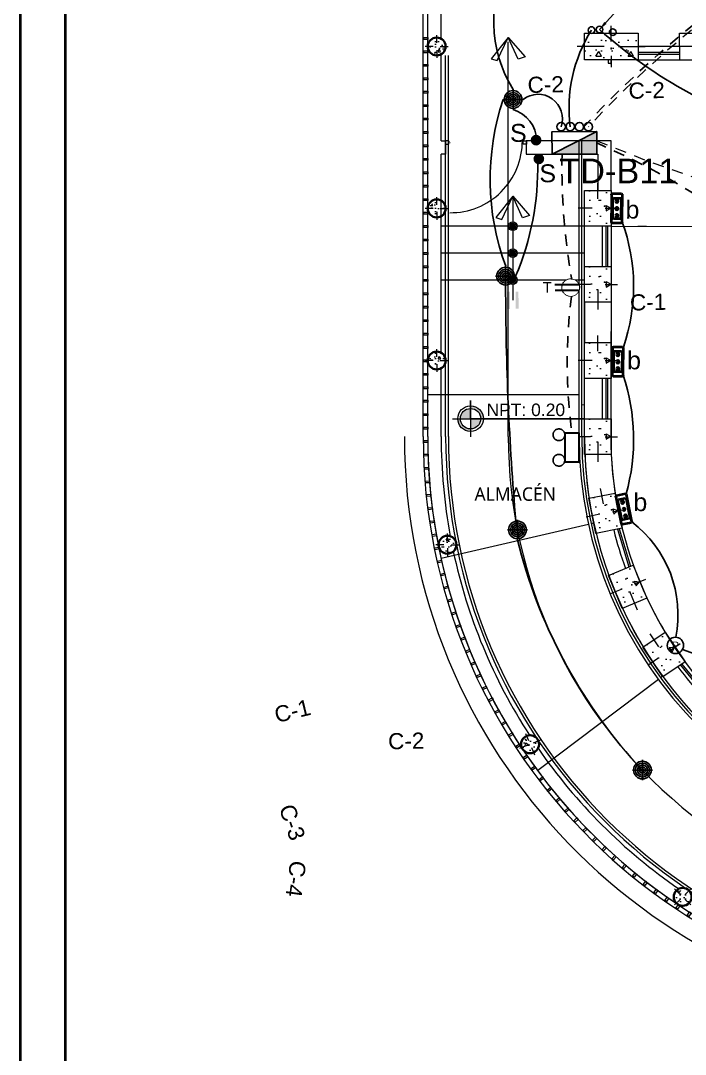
# Model space of a CAD drawing. Header units: metres. Extents: x 44.2 to 92, y 190.7 to 278.8.
# Drawn here: x 44.22 to 51.64, y 260.51 to 272.05 of the extents above; entities that cross this region are included whole.
import ezdxf
from ezdxf.enums import TextEntityAlignment as Align

# ---------------------------------------------------------------- set-up
doc = ezdxf.new("R2010")
doc.units = ezdxf.units.M
doc.set_wipeout_variables(frame=1)
doc.linetypes.add('CONTINUA', pattern=[0])
doc.linetypes.add('HIDDEN2', pattern=[0.1875, 0.125, -0.0625])
for name, color, linetype, lineweight in [('A-DOOR', 31, 'Continuous', 18), ('Cotas varias El', 253, 'Continuous', 13), ('Emergencia', 20, 'Continuous', 25), ('Structural - Bearing_Pen_No__20', 1, 'Continuous', 0), ('TOMACORRIENTE', 5, 'HIDDEN2', 30)]:
    doc.layers.add(name, color=color, linetype=linetype, lineweight=lineweight)
doc.layers.add('ALUMBRADO', color=1, linetype='Continuous')
doc.layers.add('CELOSIA', color=40, linetype='Continuous')
doc.layers.add('Structural - Bearing_Pen_No__169', color=7, linetype='Continuous', lineweight=13, true_color=0x68b353)
doc.layers.add('Structural - Bearing_Pen_No__28', color=7, linetype='Continuous', lineweight=35, true_color=0xa80f02)
doc.styles.add('01COTAS', font='romans.shx')
doc.styles.add('Generales', font='trebuc.ttf', dxfattribs={"height": 0.22})
doc.styles.add('JOS', font='arial.ttf', dxfattribs={"height": 1})
doc.styles.get("Standard").update_dxf_attribs({"font": 'arial.ttf'})
doc.styles.add('style1', font='arial.ttf')
doc.dimstyles.new('DIM-50-PLANTA', dxfattribs={"dimscale": 0.05, "dimtxt": 2, "dimasz": 2, "dimexe": 2, "dimexo": 2, "dimgap": 1, "dimtad": 1, "dimdec": 0, "dimlfac": 1000, "dimdsep": 46, "dimtxsty": '01COTAS', "dimcen": 25, "dimclrd": 9, "dimclre": 9, "dimclrt": 7, "dimadec": 0, "dimazin": 0, "dimtfac": 1, "dimtdec": 0, "dimtmove": 2, "dimatfit": 3, "dimfxl": 1, "dimtolj": 1, "dimtzin": 0, "dimarcsym": 0})

# ---------------------------------------------------------------- blocks, each defined once
blk = doc.blocks.new('CC 20')
at = {"layer": 'Structural - Bearing_Pen_No__169', "linetype": 'Continuous', "lineweight": 13, "true_color": 0x68b353}
h = blk.add_hatch(dxfattribs=at)
h.set_pattern_fill('STRUCTURAL_CONCRETE', color=85, scale=0.5, style=0, pattern_type=2)
h.set_pattern_definition([(0, (2785.2431, 1847.3841), (0, 0.31177), [0.03, -0.15]), (0, (2785.3331, 1847.54), (0, 0.31177), [0.03, -0.15]), (60, (2785.2431, 1847.3841), (-0.27, 0.155885), [0.03, -0.15]), (60, (2785.4231, 1847.3841), (-0.27, 0.155885), [0.03, -0.15]), (120, (2785.2731, 1847.3841), (0.27, 0.155885), [0.03, -0.15]), (120, (2785.4531, 1847.3841), (0.27, 0.155885), [0.03, -0.15]), (0, (2785.243096, 1847.414107), (0, 0.06), [0, -0.06, 0, -0.09]), (45, (2785.273096, 1847.414107), (-0.0424264, 0.0424264), [0, -0.045, 0, -0.075])])
h.paths.add_polyline_path([(2788.203, 1849.663), (2788.303, 1849.763), (2788.203, 1849.863), (2788.104, 1849.776)])
at = {"layer": 'Structural - Bearing_Pen_No__20', "color": 1, "linetype": 'Continuous', "lineweight": 0}
for p, q in [((2788.203, 1849.803), (2788.203, 1849.89)), ((2788.163, 1849.763), (2788.075, 1849.763)), ((2788.203, 1849.723), (2788.203, 1849.635)), ((2788.243, 1849.763), (2788.33, 1849.763))]:
    blk.add_line(p, q, dxfattribs=at)
at = {"layer": 'Structural - Bearing_Pen_No__28', "color": 14, "linetype": 'Continuous', "lineweight": 35, "true_color": 0xa80f02}
blk.add_circle((2788.203, 1849.763), 0.1, dxfattribs=at)
blk = doc.blocks.new('*U208')
blk.add_blockref('CC 20', (-2788.203, -1849.763))
blk = doc.blocks.new('*U209')
at = {"layer": 'Cotas varias El', "color": 0, "linetype": 'ByBlock', "lineweight": -2, "transparency": 16777216}
blk.add_blockref('*U208', (67.459, 266.246), dxfattribs=at)
for p, rotation in [((68.382, 264.019), 22.5), ((70.087, 262.315), 45)]:
    blk.add_blockref('*U208', p, dxfattribs=dict(at, rotation=rotation))
blk = doc.blocks.new('*U210')
at = {"layer": 'CELOSIA', "linetype": 'Continuous', "lineweight": 5}
blk.add_lwpolyline([(0.023, -0.01), (-0.022, -0.011), (-0.023, 0.01), (0.022, 0.011)], close=True, dxfattribs=at)
blk = doc.blocks.new('*U211')
at = {"layer": 'Cotas varias El', "color": 0, "linetype": 'ByBlock', "lineweight": -2, "transparency": 16777216}
blk.add_blockref('*U210', (47.85, 267.197), dxfattribs=at)
for p, rotation in [((47.857, 267.047), 1.363763456892946), ((47.867, 266.897), 2.727526913785723), ((47.881, 266.748), 4.091290370678813), ((47.898, 266.599), 5.455053827572192), ((47.919, 266.45), 6.818817284465766), ((47.943, 266.302), 8.182580741358699), ((47.971, 266.155), 9.54634419825214), ((48.003, 266.008), 10.91010765514593), ((48.038, 265.863), 12.27387111203962), ((48.076, 265.718), 13.63763456893314), ((48.118, 265.574), 15.00139802582635), ((48.163, 265.431), 16.36516148271985), ((48.212, 265.289), 17.7289249396136), ((48.264, 265.148), 19.09268839650705), ((48.319, 265.009), 20.45645185340029), ((48.378, 264.871), 21.82021531029404), ((48.44, 264.734), 23.18397876718752), ((48.505, 264.599), 24.54774222408073), ((48.573, 264.466), 25.91150568097448), ((48.645, 264.334), 27.27526913786821), ((48.719, 264.204), 28.63903259476198), ((48.797, 264.075), 30.00279605165573), ((48.878, 263.949), 31.36655950854948), ((48.961, 263.824), 32.73032296544294), ((49.048, 263.702), 34.09408642233669), ((49.138, 263.582), 35.45784987923045), ((49.23, 263.464), 36.8216133361242), ((49.325, 263.348), 38.18537679301794), ((49.423, 263.234), 39.54914024991168), ((49.524, 263.123), 40.91290370680544), ((49.627, 263.014), 42.27666716369919), ((49.733, 262.908), 43.64043062059293), ((49.841, 262.804), 45.00419407748669), ((49.951, 262.703), 46.36795753438043), ((50.065, 262.604), 47.73172099127417), ((50.18, 262.508), 49.0954844481674), ((50.298, 262.415), 50.45924790506061), ((50.417, 262.325), 51.82301136195435), ((50.539, 262.238), 53.1867748188481), ((50.663, 262.153), 54.55053827574131), ((50.789, 262.072), 55.91430173263453), ((50.917, 261.994), 57.27806518952773), ((51.047, 261.918), 58.64182864642095), ((51.178, 261.846), 60.00559210331495), ((51.311, 261.777), 61.36935556020844), ((51.446, 261.711), 62.73311901710166), ((51.582, 261.648), 64.09688247399488), ((51.72, 261.589), 65.46064593088808), ((51.859, 261.533), 66.8244093877813), ((51.999, 261.48), 68.18817284467453), ((52.141, 261.43), 69.55193630156745), ((52.284, 261.384), 70.91569975846095), ((52.427, 261.342), 72.27946321535416), ((52.572, 261.303), 73.64322667224765), ((52.718, 261.267), 75.00699012914112), ((52.864, 261.235), 76.37075358603433), ((53.011, 261.206), 77.7345170429278), ((53.159, 261.18), 79.09828049982156), ((53.308, 261.159), 80.4620439567153), ((53.456, 261.141), 81.82580741360904), ((53.606, 261.126), 83.18957087050254), ((53.755, 261.115), 84.55333432739575)]:
    blk.add_blockref('*U210', p, dxfattribs=dict(at, rotation=rotation))
blk = doc.blocks.new('LED SUM')
at = {"layer": 'ALUMBRADO', "color": 44}
for p, q in [((-0.138, 0), (0.138, 0)), ((0, 0.138), (0, -0.138))]:
    blk.add_line(p, q, dxfattribs=at)
for radius in [0.122, 0.096, 0.0698, 0.0436, 0.0175]:
    blk.add_circle((0, 0), radius, dxfattribs=at)
blk = doc.blocks.new('dir')
at = {"layer": 'A-DOOR', "color": 2, "lineweight": 40}
for centre in [(114.374, 247.026), (114.456, 247.026), (114.534, 247.026)]:
    blk.add_circle(centre, 0.0144, dxfattribs=at)
at = {"layer": 'ALUMBRADO', "color": 5, "lineweight": 40}
for p, q in [((114.292, 246.975), (114.292, 247.078)), ((114.301, 247.087), (114.401, 247.088)), ((114.338, 247.062), (114.338, 246.989)), ((114.338, 247.062), (114.338, 246.989)), ((114.56, 247.073), (114.347, 247.072)), ((114.403, 247.072), (114.347, 247.072)), ((114.401, 247.088), (114.606, 247.089)), ((114.56, 247.073), (114.403, 247.072)), ((114.57, 246.99), (114.569, 247.063)), ((114.57, 246.99), (114.569, 247.063)), ((114.615, 247.08), (114.616, 246.976)), ((114.57, 246.967), (114.302, 246.965)), ((114.348, 246.979), (114.56, 246.981)), ((114.348, 246.979), (114.504, 246.98)), ((114.606, 246.967), (114.57, 246.967))]:
    blk.add_line(p, q, dxfattribs=at)
for centre, start, end in [((114.301, 247.078), 90.328, 180.328), ((114.347, 247.062), 90.328, 180.328), ((114.347, 247.062), 90.328, 180.328), ((114.56, 247.063), 0.328, 90.328), ((114.56, 247.063), 0.328, 90.328), ((114.606, 247.08), 0.328, 90.328), ((114.302, 246.975), 180.328, 270.328), ((114.348, 246.989), 180.328, 270.328), ((114.348, 246.989), 180.328, 270.328), ((114.56, 246.99), 270.328, 0.328), ((114.56, 246.99), 270.328, 0.328), ((114.606, 246.976), 270.328, 0.328)]:
    blk.add_arc(centre, 0.00937, start, end, dxfattribs=at)
blk = doc.blocks.new('TD ALUMBRADO 1')
at = {"layer": 'ALUMBRADO'}
h = blk.add_hatch(color=256, dxfattribs=at)
h.dxf.hatch_style = 1
h.paths.add_polyline_path([(0.25, 0.25), (-0.25, 0), (-0.25, 0.25)])
at = {"layer": 'ALUMBRADO', "color": 5}
for points in [[(0.25, 0.25), (-0.25, 0), (-0.25, 0.25), (0.25, 0.25)], [(0.25, 0.25), (0.25, 0), (-0.25, 0), (-0.25, 0.25), (0.25, 0.25)]]:
    blk.add_lwpolyline(points, dxfattribs=at)
for centre in [(-0.158, -0.055), (-0.057, -0.056), (0.045, -0.057), (0.147, -0.057)]:
    blk.add_circle(centre, 0.0473, dxfattribs=at)
blk = doc.blocks.new('Tomacorriente con puesta a tierra')
at = {"layer": 'TOMACORRIENTE'}
blk.add_lwpolyline([(0.111, 0.038), (0.106, 0.049), (0.101, 0.06), (0.094, 0.07), (0.086, 0.08), (0.077, 0.088), (0.068, 0.096), (0.057, 0.102), (0.046, 0.108), (0.035, 0.112), (0.023, 0.115), (0.011, 0.117), (-0.002, 0.117), (-0.014, 0.116), (-0.026, 0.114), (-0.038, 0.111), (-0.049, 0.106), (-0.06, 0.101), (-0.07, 0.094), (-0.08, 0.086), (-0.088, 0.077), (-0.096, 0.068), (-0.102, 0.057), (-0.108, 0.046), (-0.112, 0.035), (-0.115, 0.023), (-0.117, 0.011), (-0.117, -0.002), (-0.116, -0.014), (-0.114, -0.026), (-0.111, -0.038), (-0.106, -0.049), (-0.101, -0.06), (-0.094, -0.07), (-0.086, -0.08), (-0.077, -0.088), (-0.068, -0.096), (-0.057, -0.102), (-0.046, -0.108), (-0.035, -0.112), (-0.023, -0.115), (-0.011, -0.117), (0.002, -0.117), (0.014, -0.116), (0.026, -0.114), (0.038, -0.111), (0.049, -0.106), (0.06, -0.101), (0.07, -0.094), (0.08, -0.086), (0.088, -0.077), (0.096, -0.068), (0.102, -0.057), (0.108, -0.046), (0.112, -0.035), (0.115, -0.023), (0.117, -0.011), (0.117, 0.002), (0.116, 0.014), (0.114, 0.026)], close=True, dxfattribs=at)
at = {"layer": 'TOMACORRIENTE', "color": 5, "linetype": 'CONTINUA', "style": 'style1', "text_generation_flag": 4}
blk.add_text('T', height=0.147, rotation=180, dxfattribs=at).set_placement((0.391, -0.069))
blk.add_wipeout([(0.111, 0.038), (0.106, 0.049), (0.101, 0.06), (0.094, 0.07), (0.086, 0.08), (0.077, 0.088), (0.068, 0.096), (0.057, 0.102), (0.046, 0.108), (0.035, 0.112), (0.023, 0.115), (0.011, 0.117), (-0.002, 0.117), (-0.014, 0.116), (-0.026, 0.114), (-0.038, 0.111), (-0.049, 0.106), (-0.06, 0.101), (-0.07, 0.094), (-0.08, 0.086), (-0.088, 0.077), (-0.096, 0.068), (-0.102, 0.057), (-0.108, 0.046), (-0.112, 0.035), (-0.115, 0.023), (-0.117, 0.011), (-0.117, -0.002), (-0.116, -0.014), (-0.114, -0.026), (-0.111, -0.038), (-0.106, -0.049), (-0.101, -0.06), (-0.094, -0.07), (-0.086, -0.08), (-0.077, -0.088), (-0.068, -0.096), (-0.057, -0.102), (-0.046, -0.108), (-0.035, -0.112), (-0.023, -0.115), (-0.011, -0.117), (0.002, -0.117), (0.014, -0.116), (0.026, -0.114), (0.038, -0.111), (0.049, -0.106), (0.06, -0.101), (0.07, -0.094), (0.08, -0.086), (0.088, -0.077), (0.096, -0.068), (0.102, -0.057), (0.108, -0.046), (0.112, -0.035), (0.115, -0.023), (0.117, -0.011), (0.117, 0.002), (0.116, 0.014), (0.114, 0.026)]).dxf.layer = 'TOMACORRIENTE'
at = {"layer": 'TOMACORRIENTE', "color": 5, "linetype": 'CONTINUA'}
for p, q in [((-0.111, 0.039), (0.22, 0.039)), ((-0.111, -0.039), (0.22, -0.039))]:
    blk.add_line(p, q, dxfattribs=at)
blk = doc.blocks.new('Emergencia')
blk.add_lwpolyline([(0, 0), (0, 0)])
at = {"layer": 'Emergencia', "color": 5, "lineweight": 30}
for points in [[(0.25, -0.25), (0.25, 0), (-0.25, 0), (-0.25, -0.25)], [(-0.25, -0.222), (-0.25, -0.25), (0.25, -0.25), (0.25, -0.222)]]:
    blk.add_lwpolyline(points, dxfattribs=at)
at = {"color": 1, "lineweight": 5}
for points in [[(-0.171, -0.263), (-0.164, -0.267), (-0.158, -0.272), (-0.152, -0.277), (-0.146, -0.283), (-0.141, -0.289), (-0.136, -0.295), (-0.132, -0.302), (-0.129, -0.309), (-0.126, -0.316), (-0.123, -0.324), (-0.121, -0.332), (-0.12, -0.34), (-0.12, -0.348), (-0.12, -0.355), (-0.12, -0.363), (-0.121, -0.371), (-0.123, -0.379), (-0.126, -0.387), (-0.129, -0.394), (-0.133, -0.401), (-0.137, -0.408), (-0.141, -0.414), (-0.147, -0.42), (-0.152, -0.426), (-0.158, -0.431), (-0.165, -0.436), (-0.172, -0.44), (-0.179, -0.443), (-0.186, -0.447), (-0.194, -0.449), (-0.201, -0.451), (-0.209, -0.452), (-0.217, -0.453), (-0.225, -0.453), (-0.233, -0.452), (-0.241, -0.451), (-0.249, -0.449), (-0.256, -0.446), (-0.264, -0.443), (-0.271, -0.44), (-0.277, -0.436), (-0.284, -0.431), (-0.29, -0.426), (-0.295, -0.42), (-0.301, -0.414), (-0.305, -0.408), (-0.309, -0.401), (-0.313, -0.394), (-0.316, -0.386), (-0.319, -0.379), (-0.32, -0.371), (-0.322, -0.363), (-0.322, -0.355), (-0.322, -0.347), (-0.322, -0.339), (-0.32, -0.331), (-0.318, -0.324), (-0.316, -0.316), (-0.313, -0.309), (-0.309, -0.302), (-0.305, -0.295), (-0.3, -0.288), (-0.295, -0.282), (-0.29, -0.277), (-0.284, -0.272), (-0.277, -0.267), (-0.27, -0.263), (-0.263, -0.259), (-0.256, -0.256), (-0.248, -0.254), (-0.241, -0.252), (-0.233, -0.251), (-0.225, -0.25), (-0.217, -0.25), (-0.209, -0.251), (-0.201, -0.252), (-0.193, -0.254), (-0.186, -0.256), (-0.178, -0.259)], [(0.171, -0.263), (0.164, -0.267), (0.158, -0.272), (0.152, -0.277), (0.146, -0.283), (0.141, -0.289), (0.136, -0.295), (0.132, -0.302), (0.129, -0.309), (0.126, -0.316), (0.123, -0.324), (0.121, -0.332), (0.12, -0.34), (0.12, -0.348), (0.12, -0.355), (0.12, -0.363), (0.121, -0.371), (0.123, -0.379), (0.126, -0.387), (0.129, -0.394), (0.133, -0.401), (0.137, -0.408), (0.141, -0.414), (0.147, -0.42), (0.152, -0.426), (0.158, -0.431), (0.165, -0.436), (0.172, -0.44), (0.179, -0.443), (0.186, -0.447), (0.194, -0.449), (0.201, -0.451), (0.209, -0.452), (0.217, -0.453), (0.225, -0.453), (0.233, -0.452), (0.241, -0.451), (0.249, -0.449), (0.256, -0.446), (0.264, -0.443), (0.271, -0.44), (0.277, -0.436), (0.284, -0.431), (0.29, -0.426), (0.295, -0.42), (0.301, -0.414), (0.305, -0.408), (0.309, -0.401), (0.313, -0.394), (0.316, -0.386), (0.319, -0.379), (0.32, -0.371), (0.322, -0.363), (0.322, -0.355), (0.322, -0.347), (0.322, -0.339), (0.32, -0.331), (0.318, -0.324), (0.316, -0.316), (0.313, -0.309), (0.309, -0.302), (0.305, -0.295), (0.3, -0.288), (0.295, -0.282), (0.29, -0.277), (0.284, -0.272), (0.277, -0.267), (0.27, -0.263), (0.263, -0.259), (0.256, -0.256), (0.248, -0.254), (0.241, -0.252), (0.233, -0.251), (0.225, -0.25), (0.217, -0.25), (0.209, -0.251), (0.201, -0.252), (0.193, -0.254), (0.186, -0.256), (0.178, -0.259)]]:
    blk.add_wipeout(points, dxfattribs=at).dxf.layer = 'Emergencia'
at = {"layer": 'Emergencia', "color": 30, "true_color": 0xf26722}
for points in [[(-0.171, -0.263), (-0.164, -0.267), (-0.158, -0.272), (-0.152, -0.277), (-0.146, -0.283), (-0.141, -0.289), (-0.136, -0.295), (-0.132, -0.302), (-0.129, -0.309), (-0.126, -0.316), (-0.123, -0.324), (-0.121, -0.332), (-0.12, -0.34), (-0.12, -0.348), (-0.12, -0.355), (-0.12, -0.363), (-0.121, -0.371), (-0.123, -0.379), (-0.126, -0.387), (-0.129, -0.394), (-0.133, -0.401), (-0.137, -0.408), (-0.141, -0.414), (-0.147, -0.42), (-0.152, -0.426), (-0.158, -0.431), (-0.165, -0.436), (-0.172, -0.44), (-0.179, -0.443), (-0.186, -0.447), (-0.194, -0.449), (-0.201, -0.451), (-0.209, -0.452), (-0.217, -0.453), (-0.225, -0.453), (-0.233, -0.452), (-0.241, -0.451), (-0.249, -0.449), (-0.256, -0.446), (-0.264, -0.443), (-0.271, -0.44), (-0.277, -0.436), (-0.284, -0.431), (-0.29, -0.426), (-0.295, -0.42), (-0.301, -0.414), (-0.305, -0.408), (-0.309, -0.401), (-0.313, -0.394), (-0.316, -0.386), (-0.319, -0.379), (-0.32, -0.371), (-0.322, -0.363), (-0.322, -0.355), (-0.322, -0.347), (-0.322, -0.339), (-0.32, -0.331), (-0.318, -0.324), (-0.316, -0.316), (-0.313, -0.309), (-0.309, -0.302), (-0.305, -0.295), (-0.3, -0.288), (-0.295, -0.282), (-0.29, -0.277), (-0.284, -0.272), (-0.277, -0.267), (-0.27, -0.263), (-0.263, -0.259), (-0.256, -0.256), (-0.248, -0.254), (-0.241, -0.252), (-0.233, -0.251), (-0.225, -0.25), (-0.217, -0.25), (-0.209, -0.251), (-0.201, -0.252), (-0.193, -0.254), (-0.186, -0.256), (-0.178, -0.259)], [(0.171, -0.263), (0.164, -0.267), (0.158, -0.272), (0.152, -0.277), (0.146, -0.283), (0.141, -0.289), (0.136, -0.295), (0.132, -0.302), (0.129, -0.309), (0.126, -0.316), (0.123, -0.324), (0.121, -0.332), (0.12, -0.34), (0.12, -0.348), (0.12, -0.355), (0.12, -0.363), (0.121, -0.371), (0.123, -0.379), (0.126, -0.387), (0.129, -0.394), (0.133, -0.401), (0.137, -0.408), (0.141, -0.414), (0.147, -0.42), (0.152, -0.426), (0.158, -0.431), (0.165, -0.436), (0.172, -0.44), (0.179, -0.443), (0.186, -0.447), (0.194, -0.449), (0.201, -0.451), (0.209, -0.452), (0.217, -0.453), (0.225, -0.453), (0.233, -0.452), (0.241, -0.451), (0.249, -0.449), (0.256, -0.446), (0.264, -0.443), (0.271, -0.44), (0.277, -0.436), (0.284, -0.431), (0.29, -0.426), (0.295, -0.42), (0.301, -0.414), (0.305, -0.408), (0.309, -0.401), (0.313, -0.394), (0.316, -0.386), (0.319, -0.379), (0.32, -0.371), (0.322, -0.363), (0.322, -0.355), (0.322, -0.347), (0.322, -0.339), (0.32, -0.331), (0.318, -0.324), (0.316, -0.316), (0.313, -0.309), (0.309, -0.302), (0.305, -0.295), (0.3, -0.288), (0.295, -0.282), (0.29, -0.277), (0.284, -0.272), (0.277, -0.267), (0.27, -0.263), (0.263, -0.259), (0.256, -0.256), (0.248, -0.254), (0.241, -0.252), (0.233, -0.251), (0.225, -0.25), (0.217, -0.25), (0.209, -0.251), (0.201, -0.252), (0.193, -0.254), (0.186, -0.256), (0.178, -0.259)]]:
    blk.add_lwpolyline(points, close=True, dxfattribs=at)

msp = doc.modelspace()

# ---------------------------------------------------------------- hatches: boundary and pattern name
at = {"layer": 'ALUMBRADO', "lineweight": 25}
h = msp.add_hatch(color=102, dxfattribs=at)
h.dxf.hatch_style = 1
h.paths.add_polyline_path([(49.917, 270.712, -1), (50.037, 270.712, -1)])
h = msp.add_hatch(color=102, dxfattribs=at)
h.dxf.hatch_style = 1
h.paths.add_polyline_path([(49.948, 270.503, -1), (50.068, 270.503, -1)])
at = {"layer": 'Cotas varias El'}
h = msp.add_hatch(dxfattribs=at)
h.set_pattern_fill('STRUCTURAL_CONCRETE', color=256, style=0, pattern_type=2)
h.set_pattern_definition([(0, (41.106, 273.2074), (0, 0.62354), [0.06, -0.3]), (0, (41.286, 273.5192), (0, 0.62354), [0.06, -0.3]), (60, (41.106, 273.2074), (-0.54, 0.31177), [0.06, -0.3]), (60, (41.466, 273.2074), (-0.54, 0.31177), [0.06, -0.3]), (120, (41.166, 273.2074), (0.54, 0.31177), [0.06, -0.3]), (120, (41.526, 273.2074), (0.54, 0.31177), [0.06, -0.3]), (0, (41.10603, 273.2674), (0, 0.12), [0, -0.12, 0, -0.18]), (45, (41.16603, 273.2674), (-0.0848528, 0.0848528), [0, -0.09, 0, -0.15])])
h.paths.add_polyline_path([(50.517, 271.608), (51.117, 271.608), (51.117, 271.908), (50.517, 271.908)])
h = msp.add_hatch(dxfattribs=at)
h.set_pattern_fill('STRUCTURAL_CONCRETE', color=256, scale=0.5, style=0, pattern_type=2)
h.set_pattern_definition([(0, (45.90743, 269.37867), (0, 0.31177), [0.03, -0.15]), (0, (45.99743, 269.53455), (0, 0.31177), [0.03, -0.15]), (60, (45.90743, 269.37867), (-0.27, 0.155885), [0.03, -0.15]), (60, (46.08743, 269.37867), (-0.27, 0.155885), [0.03, -0.15]), (120, (45.93743, 269.37867), (0.27, 0.155885), [0.03, -0.15]), (120, (46.11743, 269.37867), (0.27, 0.155885), [0.03, -0.15]), (0, (45.90743, 269.40867), (0, 0.06), [0, -0.06, 0, -0.09]), (45, (45.93743, 269.40867), (-0.0424264, 0.0424264), [0, -0.045, 0, -0.075])])
h.paths.add_polyline_path([(48.917, 271.808), (48.917, 271.708), (48.967, 271.758)])
h = msp.add_hatch(dxfattribs=at)
h.set_pattern_fill('STRUCTURAL_CONCRETE', color=256, angle=-90, style=0, pattern_type=2)
h.set_pattern_definition([(270, (52.3172, 280.9624), (0.62354, -1e-16), [0.06, -0.3]), (270, (52.629, 280.7824), (0.62354, -1e-16), [0.06, -0.3]), (330, (52.3172, 280.9624), (0.31177, 0.54), [0.06, -0.3]), (330, (52.3172, 280.6024), (0.31177, 0.54), [0.06, -0.3]), (30, (52.3172, 280.9024), (0.31177, -0.54), [0.06, -0.3]), (30, (52.3172, 280.5424), (0.31177, -0.54), [0.06, -0.3]), (270, (52.37722, 280.96239), (0.12, -3e-17), [0, -0.12, 0, -0.18]), (315, (52.37722, 280.90239), (0.0848528, 0.0848528), [0, -0.09, 0, -0.15])])
h.paths.add_polyline_path([(50.817, 270.151), (50.517, 270.151), (50.517, 269.751), (50.817, 269.751)])
for points in [[(49.726, 269.718, 1), (49.709, 269.783, 1)], [(49.75, 269.759, 1), (49.685, 269.742, 1)], [(49.726, 269.418, 1), (49.709, 269.483, 1)], [(49.75, 269.459, 1), (49.685, 269.442, 1)], [(49.726, 269.118, 1), (49.709, 269.183, 1)], [(49.75, 269.159, 1), (49.685, 269.142, 1)], [(49.131, 267.603), (49.102, 267.603, 0.416353), (49.246, 267.461), (49.246, 267.49, -0.416899)]]:
    msp.add_hatch(color=256, dxfattribs=at).paths.add_polyline_path(points)
h = msp.add_hatch(dxfattribs=at)
h.set_pattern_fill('STRUCTURAL_CONCRETE', color=256, angle=-90, style=0, pattern_type=2)
h.set_pattern_definition([(270, (52.3172, 280.1124), (0.62354, -1e-16), [0.06, -0.3]), (270, (52.629, 279.9324), (0.62354, -1e-16), [0.06, -0.3]), (330, (52.3172, 280.1124), (0.31177, 0.54), [0.06, -0.3]), (330, (52.3172, 279.7524), (0.31177, 0.54), [0.06, -0.3]), (30, (52.3172, 280.0524), (0.31177, -0.54), [0.06, -0.3]), (30, (52.3172, 279.6924), (0.31177, -0.54), [0.06, -0.3]), (270, (52.37722, 280.11239), (0.12, -3e-17), [0, -0.12, 0, -0.18]), (315, (52.37722, 280.05239), (0.0848528, 0.0848528), [0, -0.09, 0, -0.15])])
h.paths.add_polyline_path([(50.817, 269.301), (50.517, 269.301), (50.517, 268.901), (50.817, 268.901)])
h = msp.add_hatch(color=256, dxfattribs=at)
h.paths.add_polyline_path([(49.78, 269.022), (49.748, 269.022), (49.75, 268.83), (49.782, 268.83)])
h.paths.add_polyline_path([(49.684, 269.021), (49.652, 269.021), (49.654, 268.829), (49.686, 268.829)])
h = msp.add_hatch(dxfattribs=at)
h.set_pattern_fill('STRUCTURAL_CONCRETE', color=256, angle=-90, style=0, pattern_type=2)
h.set_pattern_definition([(270, (52.3172, 279.2624), (0.62354, -1e-16), [0.06, -0.3]), (270, (52.629, 279.0824), (0.62354, -1e-16), [0.06, -0.3]), (330, (52.3172, 279.2624), (0.31177, 0.54), [0.06, -0.3]), (330, (52.3172, 278.9024), (0.31177, 0.54), [0.06, -0.3]), (30, (52.3172, 279.2024), (0.31177, -0.54), [0.06, -0.3]), (30, (52.3172, 278.8424), (0.31177, -0.54), [0.06, -0.3]), (270, (52.37722, 279.26239), (0.12, -3e-17), [0, -0.12, 0, -0.18]), (315, (52.37722, 279.20239), (0.0848528, 0.0848528), [0, -0.09, 0, -0.15])])
h.paths.add_polyline_path([(50.817, 268.451), (50.517, 268.451), (50.517, 268.051), (50.817, 268.051)])
h = msp.add_hatch(color=256, dxfattribs=at)
edge = h.paths.add_edge_path()
edge.add_line((49.359, 267.603), (49.245, 267.603))
edge.add_line((49.245, 267.603), (49.245, 267.49))
edge.add_arc((49.245, 267.603), 0.114, 270, 360)
edge = h.paths.add_edge_path()
edge.add_arc((49.245, 267.603), 0.114, 90, 180)
edge.add_line((49.131, 267.603), (49.245, 267.603))
edge.add_line((49.245, 267.603), (49.245, 267.717))
edge = h.paths.add_edge_path()
edge.add_line((49.245, 267.746), (49.245, 267.717))
edge.add_arc((49.245, 267.603), 0.114, 0, 90, ccw=False)
edge.add_line((49.359, 267.603), (49.388, 267.603))
edge.add_arc((49.245, 267.603), 0.143, 0, 90)
h = msp.add_hatch(dxfattribs=at)
h.set_pattern_fill('STRUCTURAL_CONCRETE', color=256, angle=-90, style=0, pattern_type=2)
h.set_pattern_definition([(270, (52.3172, 278.4124), (0.62354, -1e-16), [0.06, -0.3]), (270, (52.629, 278.2324), (0.62354, -1e-16), [0.06, -0.3]), (330, (52.3172, 278.4124), (0.31177, 0.54), [0.06, -0.3]), (330, (52.3172, 278.0524), (0.31177, 0.54), [0.06, -0.3]), (30, (52.3172, 278.3524), (0.31177, -0.54), [0.06, -0.3]), (30, (52.3172, 277.9924), (0.31177, -0.54), [0.06, -0.3]), (270, (52.37722, 278.41239), (0.12, -3e-17), [0, -0.12, 0, -0.18]), (315, (52.37722, 278.35239), (0.0848528, 0.0848528), [0, -0.09, 0, -0.15])])
h.paths.add_polyline_path([(50.817, 267.601), (50.517, 267.601), (50.517, 267.201), (50.817, 267.201)])
h = msp.add_hatch(dxfattribs=at)
h.set_pattern_fill('STRUCTURAL_CONCRETE', color=256, angle=-78.75, style=0, pattern_type=2)
h.set_pattern_definition([(281.25, (50.2217, 277.6695), (0.611557, 0.121646), [0.06, -0.3]), (281.25, (50.5626, 277.5538), (0.611557, 0.121646), [0.06, -0.3]), (341.25, (50.2217, 277.6695), (0.20043, 0.590447), [0.06, -0.3]), (341.25, (50.2919, 277.3164), (0.20043, 0.590447), [0.06, -0.3]), (41.25, (50.2334, 277.61065), (0.411127, -0.4688), [0.06, -0.3]), (41.25, (50.3036, 277.25757), (0.411127, -0.4688), [0.06, -0.3]), (281.25, (50.28054, 277.6812), (0.1176942, 0.0234108), [0, -0.12, 0, -0.18]), (326.25, (50.29224, 277.62235), (0.0666684, 0.0997764), [0, -0.09, 0, -0.15])])
h.paths.add_polyline_path([(50.86, 266.773), (50.566, 266.715), (50.644, 266.322), (50.938, 266.381)])
h = msp.add_hatch(dxfattribs=at)
h.set_pattern_fill('STRUCTURAL_CONCRETE', color=256, angle=-67.5, style=0, pattern_type=2)
h.set_pattern_definition([(292.5, (48.31144, 276.5314), (0.576074, 0.238618), [0.06, -0.3]), (292.5, (48.66836, 276.4844), (0.576074, 0.238618), [0.06, -0.3]), (352.5, (48.31144, 276.5314), (0.081388, 0.618204), [0.06, -0.3]), (352.5, (48.4492, 276.1988), (0.081388, 0.618204), [0.06, -0.3]), (52.5, (48.3344, 276.476), (0.494686, -0.379586), [0.06, -0.3]), (52.5, (48.47216, 276.1434), (0.494686, -0.379586), [0.06, -0.3]), (292.5, (48.36687, 276.55437), (0.1108655, 0.045922), [0, -0.12, 0, -0.18]), (337.5, (48.38983, 276.49893), (0.045922, 0.1108655), [0, -0.09, 0, -0.15])])
h.paths.add_polyline_path([(51.063, 265.969), (50.786, 265.854), (50.939, 265.485), (51.216, 265.6)])
h = msp.add_hatch(dxfattribs=at)
h.set_pattern_fill('STRUCTURAL_CONCRETE', color=256, angle=-56.25, style=0, pattern_type=2)
h.set_pattern_definition([(303.75, (46.6599, 275.0425), (0.518453, 0.34642), [0.06, -0.3]), (303.75, (47.0191, 275.06603), (0.518453, 0.34642), [0.06, -0.3]), (3.75, (46.6599, 275.0425), (-0.04078, 0.622203), [0.06, -0.3]), (3.75, (46.8599, 274.74316), (-0.04078, 0.622203), [0.06, -0.3]), (63.75, (46.6932, 274.9926), (0.559235, -0.275784), [0.06, -0.3]), (63.75, (46.8932, 274.6933), (0.559235, -0.275784), [0.06, -0.3]), (303.75, (46.70976, 275.07582), (0.0997764, 0.0666684), [0, -0.12, 0, -0.18]), (348.75, (46.7431, 275.02593), (0.0234108, 0.1176942), [0, -0.09, 0, -0.15])])
h.paths.add_polyline_path([(51.419, 265.22), (51.17, 265.053), (51.392, 264.721), (51.641, 264.887)])

# ---------------------------------------------------------------- linework, layer by layer
at = {"color": 7, "lineweight": 40}
msp.add_lwpolyline([(44.219, 278.839), (92.044, 278.839), (92.044, 245.239), (44.219, 245.239), (44.219, 278.839)], dxfattribs=at)
msp.add_lwpolyline([(44.719, 278.339), (91.245, 278.339), (91.245, 246.18), (44.719, 246.18)], close=True, dxfattribs=at)
at = {"color": 7, "ltscale": 0.0005}
for centre, radius in [((50.833, 271.918), 0.037), ((51.534, 265.072), 0.0913)]:
    msp.add_circle(centre, radius, dxfattribs=at)
at = {"layer": 'ALUMBRADO', "linetype": 'CONTINUA', "lineweight": 25}
for centre in [(50.597, 271.941), (50.685, 271.947)]:
    msp.add_circle(centre, 0.037, dxfattribs=at)
for centre, radius, start, end in [((50.96, 272.04), 1.456, 151.1414, 211.5811), ((51.965, 271.073), 1.62, 147.5948, 187.4848), ((54.158, 275.804), 5.19, 227.9936, 255.1219), ((52.268, 270.276), 2.804, 161.5084, 200.2564), ((50, 270.952), 0.272, 340.7442, 128.3479), ((49.609, 270.694), 0.377, 1.7999, 72.9352), ((46.907, 270.406), 3.089, 336.8957, 1.2249), ((49.004, 269.081), 2.063, 340.7728, 20.3338), ((80.589, 269.115), 30.952, 180.0602, 184.9208), ((48.82, 267.374), 2.247, 344.2503, 18.5181), ((50.269, 265.417), 1.293, 348.6537, 53.0039), ((55.421, 267.652), 5.823, 193.9218, 222.0431), ((51.187, 263.612), 1.476, 12.5984, 73.2545)]:
    msp.add_arc(centre, radius, start, end, dxfattribs=at)
at = {"layer": 'Cotas varias El'}
for p, q in [((48.716, 267.403), (48.716, 273.708)), ((48.767, 267.403), (48.767, 273.708)), ((48.767, 267.403), (48.767, 273.708)), ((48.917, 271.844), (48.917, 272.757)), ((50.817, 271.813), (50.817, 271.988)), ((48.867, 271.798), (48.867, 271.885)), ((50.817, 271.82), (50.817, 271.945)), ((48.827, 271.758), (48.74, 271.758)), ((48.917, 271.758), (48.995, 271.758)), ((49.667, 267.403), (49.667, 271.808)), ((50.737, 271.758), (50.437, 271.758)), ((50.897, 271.758), (51.197, 271.758)), ((48.917, 270.706), (48.917, 271.671)), ((48.967, 267.403), (48.967, 271.658)), ((48.997, 267.403), (48.997, 271.658)), ((50.817, 271.653), (50.817, 271.528)), ((51.118, 271.695), (51.579, 271.695)), ((51.118, 271.67), (51.579, 271.67)), ((50.809, 271.569), (50.809, 271.571)), ((50.809, 271.569), (50.815, 271.569)), ((50.815, 271.569), (50.815, 271.563)), ((50.817, 271.563), (50.815, 271.563)), ((50.817, 271.563), (50.817, 271.571)), ((49.013, 270.692), (49.004, 270.692)), ((49.013, 270.692), (49.004, 270.692)), ((49.013, 270.692), (49.004, 270.692)), ((49.824, 270.705), (49.824, 270.702)), ((49.824, 270.705), (49.832, 270.705)), ((49.83, 270.702), (49.824, 270.702)), ((49.83, 270.696), (49.83, 270.702)), ((49.83, 270.696), (49.832, 270.696)), ((50.457, 267.403), (50.457, 270.706)), ((50.487, 267.403), (50.487, 270.706)), ((49.021, 270.683), (49.004, 270.683)), ((48.917, 268.338), (48.917, 270.556)), ((50.667, 270.056), (50.667, 270.231)), ((50.586, 269.951), (50.449, 269.951)), ((50.749, 269.951), (50.886, 269.951)), ((50.517, 267.403), (50.517, 269.75)), ((50.756, 269.75), (50.756, 269.302)), ((50.776, 269.75), (50.776, 269.302)), ((50.817, 269.75), (59.273, 269.749)), ((50.817, 267.403), (50.818, 269.75)), ((51.112, 269.75), (51.212, 269.75)), ((51.112, 269.75), (51.212, 269.75)), ((50.586, 269.101), (50.449, 269.101)), ((50.749, 269.101), (50.886, 269.101)), ((50.667, 269.046), (50.667, 268.821)), ((50.517, 268.902), (50.517, 268.452)), ((50.817, 268.902), (50.817, 268.452)), ((50.667, 268.356), (50.667, 268.531)), ((48.917, 267.403), (48.917, 268.165)), ((50.586, 268.251), (50.449, 268.251)), ((50.749, 268.251), (50.886, 268.251)), ((50.756, 268.052), (50.756, 267.603)), ((50.776, 268.052), (50.776, 267.603)), ((50.457, 267.869), (48.767, 267.869)), ((50.517, 267.754), (50.487, 267.756)), ((50.586, 267.401), (50.449, 267.401)), ((50.667, 267.346), (50.667, 267.121)), ((50.749, 267.401), (50.886, 267.401)), ((50.731, 266.651), (50.697, 266.822)), ((50.672, 266.532), (50.537, 266.505)), ((50.832, 266.564), (50.966, 266.591)), ((48.916, 266.046), (50.563, 266.425)), ((50.592, 266.432), (50.621, 266.439)), ((50.886, 266.368), (51.015, 265.949)), ((50.906, 266.372), (51.033, 265.957)), ((51.076, 265.758), (51.203, 265.811)), ((50.926, 265.696), (50.799, 265.643)), ((51.022, 265.676), (51.108, 265.468)), ((51.347, 265.058), (51.25, 265.203)), ((51.473, 265.016), (51.587, 265.092)), ((51.338, 264.925), (51.224, 264.849)), ((51.59, 264.853), (51.871, 264.51)), ((51.606, 264.864), (51.885, 264.525)), ((51.344, 264.693), (49.995, 263.674)), ((51.392, 264.729), (51.368, 264.711))]:
    msp.add_line(p, q, dxfattribs=at)
for points in [[(48.767, 271.837), (48.722, 271.837), (48.722, 271.858), (48.767, 271.858)], [(48.767, 271.837), (48.722, 271.837), (48.722, 271.858), (48.767, 271.858)], [(51.579, 271.758), (51.579, 271.908), (52.179, 271.908), (52.179, 271.758), (51.579, 271.758)], [(51.118, 271.758), (51.118, 271.608), (52.641, 271.608), (52.641, 271.758)], [(48.767, 271.687), (48.722, 271.687), (48.722, 271.708), (48.767, 271.708)], [(48.767, 271.537), (48.722, 271.537), (48.722, 271.558), (48.767, 271.558)], [(50.817, 271.607), (50.781, 271.607), (50.781, 271.571), (50.817, 271.571)], [(50.817, 271.607), (50.781, 271.607), (50.781, 271.571), (50.817, 271.571)], [(48.767, 271.387), (48.722, 271.387), (48.722, 271.408), (48.767, 271.408)], [(48.767, 271.237), (48.722, 271.237), (48.722, 271.258), (48.767, 271.258)], [(48.767, 271.087), (48.722, 271.087), (48.722, 271.108), (48.767, 271.108)], [(48.767, 270.937), (48.722, 270.937), (48.722, 270.958), (48.767, 270.958)], [(48.767, 270.787), (48.722, 270.787), (48.722, 270.808), (48.767, 270.808)], [(48.967, 270.705), (48.967, 270.668), (49.004, 270.668), (49.004, 270.705)], [(49.869, 270.705), (49.869, 270.668), (49.832, 270.668), (49.832, 270.705)], [(49.869, 270.705), (49.869, 270.668), (49.832, 270.668), (49.832, 270.705)], [(48.767, 270.637), (48.722, 270.637), (48.722, 270.658), (48.767, 270.658)], [(48.767, 270.487), (48.722, 270.487), (48.722, 270.508), (48.767, 270.508)], [(48.767, 270.337), (48.722, 270.337), (48.722, 270.358), (48.767, 270.358)], [(48.767, 270.187), (48.722, 270.187), (48.722, 270.208), (48.767, 270.208)], [(48.767, 270.037), (48.722, 270.037), (48.722, 270.058), (48.767, 270.058)], [(48.767, 269.887), (48.722, 269.887), (48.722, 269.908), (48.767, 269.908)], [(48.767, 269.737), (48.722, 269.737), (48.722, 269.758), (48.767, 269.758)], [(48.767, 269.587), (48.722, 269.587), (48.722, 269.608), (48.767, 269.608)], [(48.767, 269.437), (48.722, 269.437), (48.722, 269.458), (48.767, 269.458)], [(48.767, 269.287), (48.722, 269.287), (48.722, 269.308), (48.767, 269.308)], [(48.767, 269.137), (48.722, 269.137), (48.722, 269.158), (48.767, 269.158)], [(48.767, 268.987), (48.722, 268.987), (48.722, 269.008), (48.767, 269.008)], [(48.767, 268.837), (48.722, 268.837), (48.722, 268.858), (48.767, 268.858)], [(48.767, 268.687), (48.722, 268.687), (48.722, 268.708), (48.767, 268.708)], [(48.767, 268.537), (48.722, 268.537), (48.722, 268.558), (48.767, 268.558)], [(48.767, 268.387), (48.722, 268.387), (48.722, 268.408), (48.767, 268.408)], [(48.767, 268.237), (48.722, 268.237), (48.722, 268.258), (48.767, 268.258)], [(48.767, 268.087), (48.722, 268.087), (48.722, 268.108), (48.767, 268.108)], [(48.767, 267.937), (48.722, 267.937), (48.722, 267.958), (48.767, 267.958)], [(48.767, 267.787), (48.722, 267.787), (48.722, 267.808), (48.767, 267.808)], [(48.767, 267.637), (48.722, 267.637), (48.722, 267.658), (48.767, 267.658)], [(48.767, 267.487), (48.722, 267.487), (48.722, 267.508), (48.767, 267.508)], [(48.767, 267.337), (48.722, 267.337), (48.722, 267.358), (48.767, 267.358)]]:
    msp.add_lwpolyline(points, close=True, dxfattribs=at)
for points in [[(49.667, 271.858), (49.477, 271.621), (49.544, 271.6), (49.667, 271.858), (49.854, 271.643), (49.776, 271.617), (49.667, 271.858)], [(50.517, 271.608), (50.517, 271.908), (51.118, 271.908), (51.118, 271.608), (50.517, 271.608)], [(50.517, 271.608), (50.517, 271.908), (51.118, 271.908), (51.118, 271.608), (50.517, 271.608)], [(51.579, 271.758), (51.579, 271.608)], [(48.917, 270.706), (48.967, 270.706), (48.967, 270.556), (48.917, 270.556)], [(50.817, 270.15), (50.817, 270.706), (49.867, 270.706)], [(49.867, 270.706), (49.867, 270.556), (50.667, 270.556), (50.667, 270.15)], [(50.817, 269.75), (50.517, 269.75), (50.517, 270.15), (50.817, 270.15), (50.817, 269.75)], [(49.717, 270.085), (49.528, 269.848), (49.594, 269.826), (49.717, 270.085), (49.904, 269.871), (49.827, 269.844), (49.717, 270.085)], [(49.717, 270.085), (49.717, 268.925)], [(50.517, 269.75), (48.917, 269.75)], [(50.717, 269.75), (50.717, 269.75), (50.717, 269.302)], [(50.517, 269.45), (48.917, 269.45)], [(50.817, 268.902), (50.517, 268.902), (50.517, 269.302), (50.817, 269.302), (50.817, 268.902)], [(50.517, 269.15), (48.917, 269.15)], [(50.817, 268.052), (50.517, 268.052), (50.517, 268.452), (50.817, 268.452), (50.817, 268.052)], [(50.717, 268.052), (50.717, 268.052), (50.717, 267.603)], [(49.044, 267.603), (50.512, 267.603), (49.246, 267.603), (49.246, 267.805), (49.246, 267.402)], [(50.817, 267.202), (50.517, 267.202), (50.517, 267.602), (50.817, 267.602), (50.817, 267.202)], [(50.938, 266.381), (50.644, 266.322), (50.566, 266.715), (50.86, 266.773), (50.938, 266.381)], [(51.216, 265.599), (50.939, 265.485), (50.786, 265.854), (51.063, 265.969), (51.216, 265.599)], [(51.641, 264.887), (51.392, 264.721), (51.17, 265.053), (51.419, 265.22), (51.641, 264.887)]]:
    msp.add_lwpolyline(points, dxfattribs=at)
for centre, radius in [((48.867, 271.758), 0.1), ((49.716, 269.751), 0.0488), ((49.717, 269.75), 0.0336), ((49.717, 269.75), 0.0336), ((49.717, 269.75), 0.0336), ((49.717, 269.75), 0.0336), ((49.716, 269.451), 0.0488), ((49.717, 269.45), 0.0336), ((49.717, 269.45), 0.0336), ((49.717, 269.45), 0.0336), ((49.717, 269.45), 0.0336), ((49.716, 269.151), 0.0488), ((49.717, 269.15), 0.0336), ((49.717, 269.15), 0.0336), ((49.717, 269.15), 0.0336), ((49.717, 269.15), 0.0336), ((49.245, 267.603), 0.143), ((49.245, 267.603), 0.114)]:
    msp.add_circle(centre, radius, dxfattribs=at)
for radius, start, end in [(6.539, 180, 267.9702), (6.329, 180, 268.3373), (6.278, 180, 0), (6.278, 180, 258.7684), (6.128, 180, 190.4611), (6.078, 180, 0), (6.048, 180, 0), (5.378, 180, 280.5004), (4.588, 180, 0), (4.588, 180, 0), (4.558, 180, 0), (4.558, 180, 0), (4.528, 180, 244.9703), (4.233, 180.0208, 222.3602), (4.528, 182.5515, 188.7353), (4.233, 182.6573, 188.5897), (4.328, 193.9165, 199.8662), (6.128, 192.074, 212.9611), (4.233, 205.1513, 211.0837), (4.528, 205.0455, 211.2293), (4.328, 216.4105, 222.3602), (6.128, 214.574, 235.4611)]:
    msp.add_arc((55.045, 267.403), radius, start, end, dxfattribs=at)
for p in [(50.817, 271.74), (50.817, 271.733), (50.742, 269.976), (50.742, 269.126), (50.742, 268.276), (50.82, 266.587), (51.047, 265.747), (51.061, 265.779), (51.454, 265.033)]:
    msp.add_point(p, dxfattribs=at)
at = {"layer": 'TOMACORRIENTE', "color": 10, "lineweight": 20}
for centre, radius, start, end in [((58.986, 263.033), 11.5, 113.5375, 137.0969), ((56.653, 284.995), 15.497, 247.2274, 280.9647)]:
    msp.add_arc(centre, radius, start, end, dxfattribs=at)
at = {"layer": 'TOMACORRIENTE', "lineweight": 25}
for centre, radius, start, end in [((58.832, 263.143), 11.349, 113.8839, 137.1318), ((47.523, 263.351), 7.972, 15.9275, 66.8664)]:
    msp.add_arc(centre, radius, start, end, dxfattribs=at)

# ---------------------------------------------------------------- block references
at = {"layer": 'ALUMBRADO', "lineweight": 25, "rotation": 180.2545801295403}
msp.add_blockref('TD ALUMBRADO 1', (50.404, 270.806), dxfattribs=at)
at = {"layer": 'Cotas varias El'}
for name, p in [('CC 20', (-2739.336, -1578.005)), ('CC 20', (-2739.336, -1579.813)), ('CC 20', (-2739.336, -1581.511)), ('*U211', (0.898, 0)), ('*U209', (-18.472, -0.05))]:
    msp.add_blockref(name, p, dxfattribs=at)
at = {"layer": 'Cotas varias El', "xscale": 0.8112799805539835, "yscale": 0.8112799805539835, "zscale": 0.8112799805539835}
for p in [(49.72, 271.166), (49.637, 269.194), (49.769, 266.362), (51.165, 263.681)]:
    msp.add_blockref('LED SUM', p, dxfattribs=at)
at = {"layer": 'Cotas varias El', "xscale": -1}
for p, rotation in [((297.906, 384.404), 90), ((297.917, 382.694), 90), ((268.916, 429.738), 101.9558371234166)]:
    msp.add_blockref('dir', p, dxfattribs=dict(at, rotation=rotation))

# ---------------------------------------------------------------- texts
at = {"color": 7}
msp.add_attdef('P', text='P', height=0.0855, rotation=358.9657, dxfattribs=at).set_placement((51.534, 265.072), align=Align.MIDDLE_CENTER)
at = {"layer": 'ALUMBRADO', "lineweight": 25}
for s, rotation, p in [('C-2', 1.373, (49.884, 271.238)), ('C-2', 1.373, (51.012, 271.173)), ('C-1', 1.373, (51.028, 268.809)), ('C-1', 13.698, (47.08, 264.205, 6632.093)), ('C-2', 1.373, (48.326, 263.911, 19896.278)), ('C-3', 289.092, (47.102, 263.26)), ('C-4', 262.2959, (47.232, 262.678, 6632.093))]:
    msp.add_text(s, height=0.18, rotation=rotation, dxfattribs=at).set_placement(p)
at = {"layer": 'ALUMBRADO', "color": 102, "lineweight": 25}
for s, p in [('S', (49.686, 270.693)), ('S', (50.014, 270.242)), ('b', (50.976, 269.837)), ('b', (50.994, 268.154)), ('b', (51.064, 266.571))]:
    msp.add_text(s, height=0.2, dxfattribs=at).set_placement(p)
at = {"layer": 'ALUMBRADO', "color": 6, "lineweight": 25}
msp.add_text('TD-B11', height=0.2747, dxfattribs=at).set_placement((50.235, 270.231))
at = {"layer": 'Cotas varias El', "style": 'JOS'}
msp.add_text('NPT: 0.20', height=0.1397, rotation=0, dxfattribs=at).set_placement((49.423, 267.632))
at = {"layer": 'Cotas varias El', "insert": (49.289, 267.053), "char_height": 0.115, "width": 1.30039, "attachment_point": 1, "style": 'Generales'}
msp.add_mtext('{\\H1.1304x; \\P\\H1.15388x;ALMACÉN}', dxfattribs=at)

# ---------------------------------------------------------------- leaders
msp.add_leader([(50.685, 271.947), (50.919, 272.204), (51.748, 272.201)], dimstyle='DIM-50-PLANTA', override={"dimgap": 1, "dimtad": 0})

# ---------------------------------------------------------------- next in the draw order: block references
at = {"layer": 'Emergencia', "lineweight": 25, "xscale": 0.6452139160277665, "yscale": 0.6452139160277665, "zscale": 0.6452139160277665, "rotation": 269.951892214818}
msp.add_blockref('Emergencia', (50.459, 267.281), dxfattribs=at)
at = {"layer": 'TOMACORRIENTE', "lineweight": 25, "xscale": -0.7975905311534076, "yscale": 0.7975905311534076, "zscale": 0.7975905311534076, "rotation": 0.1171462567378878}
msp.add_blockref('Tomacorriente con puesta a tierra', (50.364, 269.066), dxfattribs=at)

# ---------------------------------------------------------------- next in the draw order: wipeouts: each hides what was drawn before it
msp.add_wipeout([(49.013, 270.705), (49.021, 270.705), (49.021, 269.902), (49.013, 269.902)]).dxf.layer = 'Cotas varias El'

# ---------------------------------------------------------------- next in the draw order: linework, layer by layer
at = {"layer": 'Cotas varias El'}
msp.add_arc((49.021, 270.705), 0.803, 269.375, 360, dxfattribs=at)
at = {"layer": 'TOMACORRIENTE', "lineweight": 25}
for centre, radius, start, end in [((57.39, 270.403), 7.124, 178.7721, 190.0632), ((55.998, 268.227), 5.674, 172.4556, 187.9504)]:
    msp.add_arc(centre, radius, start, end, dxfattribs=at)

doc.saveas('drawing.dxf')
